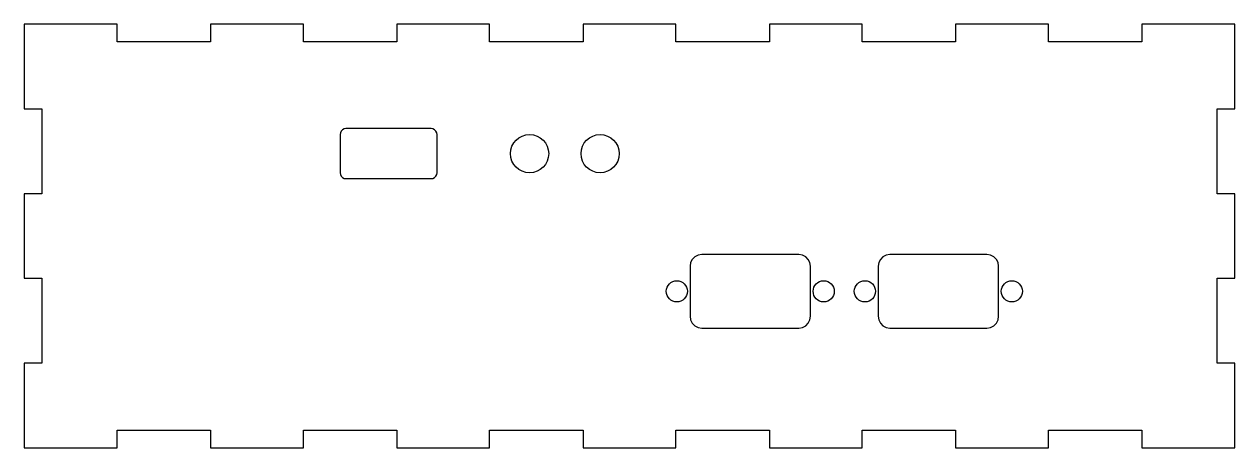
# Model space of a CAD drawing. Extents: x 0 to 206, y 0 to 72.
import ezdxf

# ---------------------------------------------------------------- set-up
doc = ezdxf.new("R2010")
doc.units = 0

msp = doc.modelspace()

# ---------------------------------------------------------------- linework, layer by layer
at = {"layer": 'CUT'}
for points in [[(0, 0), (15.8162, 0), (15.8162, 3), (31.7223, 3), (31.7223, 0), (47.5085, 0), (47.5085, 3), (63.4146, 3), (63.4146, 0), (79.2008, 0), (79.2008, 3), (95.1069, 3), (95.1069, 0), (110.8931, 0), (110.8931, 3), (126.7992, 3), (126.7992, 0), (142.5854, 0), (142.5854, 3), (158.4915, 3), (158.4915, 0), (174.2777, 0), (174.2777, 3), (190.1838, 3), (190.1838, 0), (206, 0), (206, 14.37), (203, 14.37), (203, 28.83), (206, 28.83), (206, 43.17), (203, 43.17), (203, 57.63), (206, 57.63), (206, 72), (190.1838, 72), (190.1838, 69), (174.2777, 69), (174.2777, 72), (158.4915, 72), (158.4915, 69), (142.5854, 69), (142.5854, 72), (126.7992, 72), (126.7992, 69), (110.8931, 69), (110.8931, 72), (95.1069, 72), (95.1069, 69), (79.2008, 69), (79.2008, 72), (63.4146, 72), (63.4146, 69), (47.5085, 69), (47.5085, 72), (31.7223, 72), (31.7223, 69), (15.8162, 69), (15.8162, 72), (0, 72), (0, 57.63), (3, 57.63), (3, 43.17), (0, 43.17), (0, 28.83), (3, 28.83), (3, 14.37), (0, 14.37)], [(70.25, 53.25), (70.2011, 53.559), (70.059, 53.8378), (69.8378, 54.059), (69.559, 54.2011), (69.25, 54.25), (54.75, 54.25), (54.441, 54.2011), (54.1622, 54.059), (53.941, 53.8378), (53.7989, 53.559), (53.75, 53.25), (53.75, 46.75), (53.7989, 46.441), (53.941, 46.1622), (54.1622, 45.941), (54.441, 45.7989), (54.75, 45.75), (69.25, 45.75), (69.559, 45.7989), (69.8378, 45.941), (70.059, 46.1622), (70.2011, 46.441), (70.25, 46.75)], [(133.804, 30.85), (133.7061, 31.468), (133.422, 32.0256), (132.9796, 32.468), (132.422, 32.7521), (131.804, 32.85), (115.304, 32.85), (114.686, 32.7521), (114.1284, 32.468), (113.686, 32.0256), (113.4019, 31.468), (113.304, 30.85), (113.304, 22.35), (113.4019, 21.732), (113.686, 21.1744), (114.1284, 20.732), (114.686, 20.4479), (115.304, 20.35), (131.804, 20.35), (132.422, 20.4479), (132.9796, 20.732), (133.422, 21.1744), (133.7061, 21.732), (133.804, 22.35)], [(165.808, 30.85), (165.7101, 31.468), (165.426, 32.0256), (164.9836, 32.468), (164.426, 32.7521), (163.808, 32.85), (147.308, 32.85), (146.69, 32.7521), (146.1324, 32.468), (145.69, 32.0256), (145.4059, 31.468), (145.308, 30.85), (145.308, 22.35), (145.4059, 21.732), (145.69, 21.1744), (146.1324, 20.732), (146.69, 20.4479), (147.308, 20.35), (163.808, 20.35), (164.426, 20.4479), (164.9836, 20.732), (165.426, 21.1744), (165.7101, 21.732), (165.808, 22.35)]]:
    msp.add_lwpolyline(points, close=True, dxfattribs=at)
for centre, radius in [((86, 50), 3.25), ((98, 50), 3.25), ((111.054, 26.6), 1.8), ((136.054, 26.6), 1.8), ((143.058, 26.6), 1.8), ((168.058, 26.6), 1.8)]:
    msp.add_circle(centre, radius, dxfattribs=at)

doc.saveas('drawing.dxf')
